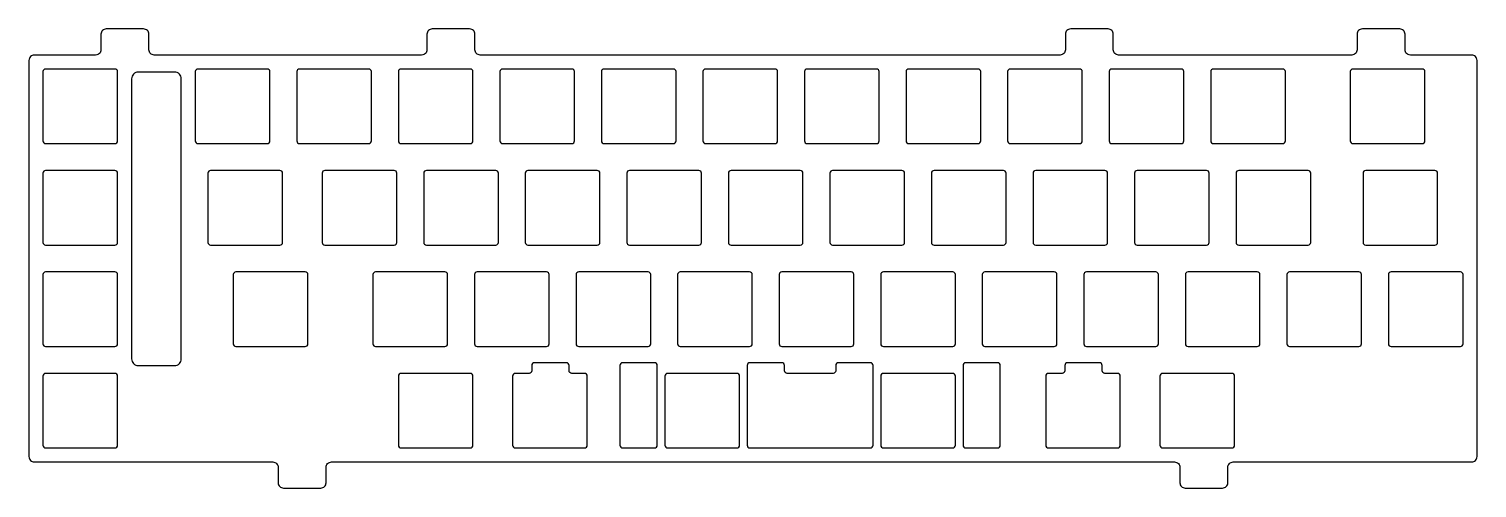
# Model space of a CAD drawing. Header units: millimetres. Extents: x 0 to 272, y -80 to 6.
import ezdxf

# ---------------------------------------------------------------- set-up
doc = ezdxf.new("R2010")
doc.units = ezdxf.units.MM
doc.layers.get('0').update_dxf_attribs({"linetype": 'CONTINUOUS'})

msp = doc.modelspace()

# ---------------------------------------------------------------- linework, layer by layer
for points in [[(258.05, 2.14), (258.05, 5.04, 0.414214), (257.05, 6.04), (250.05, 6.04, 0.414214), (249.05, 5.04), (249.05, 2.14, -0.414214), (248.05, 1.14), (204.33, 1.14, -0.414214), (203.33, 2.14), (203.33, 5.04, 0.414214), (202.33, 6.04), (195.33, 6.04, 0.414214), (194.33, 5.04), (194.33, 2.14, -0.414214), (193.33, 1.14), (84.57, 1.14, -0.414214), (83.57, 2.14), (83.57, 5.04, 0.414214), (82.57, 6.04), (75.57, 6.04, 0.414214), (74.57, 5.04), (74.57, 2.14, -0.414214), (73.57, 1.14), (23.41, 1.14, -0.414214), (22.41, 2.14), (22.41, 5.04, 0.414214), (21.41, 6.04), (14.41, 6.04, 0.414214), (13.41, 5.04), (13.41, 2.14, -0.414214), (12.41, 1.14), (0.9, 1.14, 0.414214), (-0.1, 0.14), (-0.1, -74.26, 0.414214), (0.9, -75.26), (45.64, -75.26, -0.414214), (46.64, -76.26), (46.64, -79.16, 0.414214), (47.64, -80.16), (54.64, -80.16, 0.414214), (55.64, -79.16), (55.64, -76.26, -0.414214), (56.64, -75.26), (214.82, -75.26, -0.414214), (215.82, -76.26), (215.82, -79.16, 0.414214), (216.82, -80.16), (223.82, -80.16, 0.414214), (224.82, -79.16), (224.82, -76.26, -0.414214), (225.82, -75.26), (270.56, -75.26, 0.414214), (271.56, -74.26), (271.56, 0.14, 0.414214), (270.56, 1.14), (259.05, 1.14, -0.414214)], [(2.52, -1.98), (2.52, -14.98, 0.414214), (3.02, -15.48), (16.02, -15.48, 0.414214), (16.52, -14.98), (16.52, -1.98, 0.414214), (16.02, -1.48), (3.02, -1.48, 0.414214)], [(28.48, -3.31, 0.414214), (27.23, -2.06), (20.4, -2.06, 0.414214), (19.15, -3.31), (19.15, -55.9, 0.414214), (20.4, -57.15), (27.23, -57.15, 0.414214), (28.48, -55.9)], [(44.6, -1.48), (31.6, -1.48, 0.414214), (31.1, -1.98), (31.1, -14.98, 0.414214), (31.6, -15.48), (44.6, -15.48, 0.414214), (45.1, -14.98), (45.1, -1.98, 0.414214)], [(63.65, -15.48, 0.414214), (64.15, -14.98), (64.15, -1.98, 0.414214), (63.65, -1.48), (50.65, -1.48, 0.414214), (50.15, -1.98), (50.15, -14.98, 0.414214), (50.65, -15.48)], [(83.2, -1.98, 0.414214), (82.7, -1.48), (69.7, -1.48, 0.414214), (69.2, -1.98), (69.2, -14.98, 0.414214), (69.7, -15.48), (82.7, -15.48, 0.414214), (83.2, -14.98)], [(88.25, -1.98), (88.25, -14.98, 0.414214), (88.75, -15.48), (101.75, -15.48, 0.414214), (102.25, -14.98), (102.25, -1.98, 0.414214), (101.75, -1.48), (88.75, -1.48, 0.414214)], [(107.3, -14.98, 0.414214), (107.8, -15.48), (120.8, -15.48, 0.414214), (121.3, -14.98), (121.3, -1.98, 0.414214), (120.8, -1.48), (107.8, -1.48, 0.414214), (107.3, -1.98)], [(126.85, -15.48), (139.85, -15.48, 0.414214), (140.35, -14.98), (140.35, -1.98, 0.414214), (139.85, -1.48), (126.85, -1.48, 0.414214), (126.35, -1.98), (126.35, -14.98, 0.414214)], [(158.9, -1.48), (145.9, -1.48, 0.414214), (145.4, -1.98), (145.4, -14.98, 0.414214), (145.9, -15.48), (158.9, -15.48, 0.414214), (159.4, -14.98), (159.4, -1.98, 0.414214)], [(178.45, -14.98), (178.45, -1.98, 0.414214), (177.95, -1.48), (164.95, -1.48, 0.414214), (164.45, -1.98), (164.45, -14.98, 0.414214), (164.95, -15.48), (177.95, -15.48, 0.414214)], [(184, -15.48), (197, -15.48, 0.414214), (197.5, -14.98), (197.5, -1.98, 0.414214), (197, -1.48), (184, -1.48, 0.414214), (183.5, -1.98), (183.5, -14.98, 0.414214)], [(203.05, -15.48), (216.05, -15.48, 0.414214), (216.55, -14.98), (216.55, -1.98, 0.414214), (216.05, -1.48), (203.05, -1.48, 0.414214), (202.55, -1.98), (202.55, -14.98, 0.414214)], [(235.1, -15.48, 0.414214), (235.6, -14.98), (235.6, -1.98, 0.414214), (235.1, -1.48), (222.1, -1.48, 0.414214), (221.6, -1.98), (221.6, -14.98, 0.414214), (222.1, -15.48)], [(247.79, -1.98), (247.79, -14.98, 0.414214), (248.29, -15.48), (261.29, -15.48, 0.414214), (261.79, -14.98), (261.79, -1.98, 0.414214), (261.29, -1.48), (248.29, -1.48, 0.414214)], [(16.02, -20.53), (3.02, -20.53, 0.414214), (2.52, -21.03), (2.52, -34.03, 0.414214), (3.02, -34.53), (16.02, -34.53, 0.414214), (16.52, -34.03), (16.52, -21.03, 0.414214)], [(47.48, -21.03, 0.414214), (46.98, -20.53), (33.98, -20.53, 0.414214), (33.48, -21.03), (33.48, -34.03, 0.414214), (33.98, -34.53), (46.98, -34.53, 0.414214), (47.48, -34.03)], [(55.41, -20.53, 0.414214), (54.91, -21.03), (54.91, -34.03, 0.414214), (55.41, -34.53), (68.41, -34.53, 0.414214), (68.91, -34.03), (68.91, -21.03, 0.414214), (68.41, -20.53)], [(87.96, -34.03), (87.96, -21.03, 0.414214), (87.46, -20.53), (74.46, -20.53, 0.414214), (73.96, -21.03), (73.96, -34.03, 0.414214), (74.46, -34.53), (87.46, -34.53, 0.414214)], [(106.51, -20.53), (93.51, -20.53, 0.414214), (93.01, -21.03), (93.01, -34.03, 0.414214), (93.51, -34.53), (106.51, -34.53, 0.414214), (107.01, -34.03), (107.01, -21.03, 0.414214)], [(112.06, -34.03, 0.414214), (112.56, -34.53), (125.56, -34.53, 0.414214), (126.06, -34.03), (126.06, -21.03, 0.414214), (125.56, -20.53), (112.56, -20.53, 0.414214), (112.06, -21.03)], [(144.61, -34.53, 0.414214), (145.11, -34.03), (145.11, -21.03, 0.414214), (144.61, -20.53), (131.61, -20.53, 0.414214), (131.11, -21.03), (131.11, -34.03, 0.414214), (131.61, -34.53)], [(150.16, -34.03, 0.414214), (150.66, -34.53), (163.66, -34.53, 0.414214), (164.16, -34.03), (164.16, -21.03, 0.414214), (163.66, -20.53), (150.66, -20.53, 0.414214), (150.16, -21.03)], [(169.21, -21.03), (169.21, -34.03, 0.414214), (169.71, -34.53), (182.71, -34.53, 0.414214), (183.21, -34.03), (183.21, -21.03, 0.414214), (182.71, -20.53), (169.71, -20.53, 0.414214)], [(188.76, -34.53), (201.76, -34.53, 0.414214), (202.26, -34.03), (202.26, -21.03, 0.414214), (201.76, -20.53), (188.76, -20.53, 0.414214), (188.26, -21.03), (188.26, -34.03, 0.414214)], [(221.31, -34.03), (221.31, -21.03, 0.414214), (220.81, -20.53), (207.81, -20.53, 0.414214), (207.31, -21.03), (207.31, -34.03, 0.414214), (207.81, -34.53), (220.81, -34.53, 0.414214)], [(226.86, -20.53, 0.414214), (226.36, -21.03), (226.36, -34.03, 0.414214), (226.86, -34.53), (239.86, -34.53, 0.414214), (240.36, -34.03), (240.36, -21.03, 0.414214), (239.86, -20.53)], [(264.17, -34.03), (264.17, -21.03, 0.414214), (263.67, -20.53), (250.67, -20.53, 0.414214), (250.17, -21.03), (250.17, -34.03, 0.414214), (250.67, -34.53), (263.67, -34.53, 0.414214)], [(3.02, -39.58, 0.414214), (2.52, -40.08), (2.52, -53.08, 0.414214), (3.02, -53.58), (16.02, -53.58, 0.414214), (16.52, -53.08), (16.52, -40.08, 0.414214), (16.02, -39.58)], [(38.24, -40.08), (38.24, -53.08, 0.414214), (38.74, -53.58), (51.74, -53.58, 0.414214), (52.24, -53.08), (52.24, -40.08, 0.414214), (51.74, -39.58), (38.74, -39.58, 0.414214)], [(78.44, -53.08), (78.44, -40.08, 0.414214), (77.94, -39.58), (64.94, -39.58, 0.414214), (64.44, -40.08), (64.44, -53.08, 0.414214), (64.94, -53.58), (77.94, -53.58, 0.414214)], [(96.99, -53.58, 0.414214), (97.49, -53.08), (97.49, -40.08, 0.414214), (96.99, -39.58), (83.99, -39.58, 0.414214), (83.49, -40.08), (83.49, -53.08, 0.414214), (83.99, -53.58)], [(116.04, -39.58), (103.04, -39.58, 0.414214), (102.54, -40.08), (102.54, -53.08, 0.414214), (103.04, -53.58), (116.04, -53.58, 0.414214), (116.54, -53.08), (116.54, -40.08, 0.414214)], [(135.59, -40.08, 0.414214), (135.09, -39.58), (122.09, -39.58, 0.414214), (121.59, -40.08), (121.59, -53.08, 0.414214), (122.09, -53.58), (135.09, -53.58, 0.414214), (135.59, -53.08)], [(141.14, -39.58, 0.414214), (140.64, -40.08), (140.64, -53.08, 0.414214), (141.14, -53.58), (154.14, -53.58, 0.414214), (154.64, -53.08), (154.64, -40.08, 0.414214), (154.14, -39.58)], [(173.19, -39.58), (160.19, -39.58, 0.414214), (159.69, -40.08), (159.69, -53.08, 0.414214), (160.19, -53.58), (173.19, -53.58, 0.414214), (173.69, -53.08), (173.69, -40.08, 0.414214)], [(179.24, -39.58, 0.414214), (178.74, -40.08), (178.74, -53.08, 0.414214), (179.24, -53.58), (192.24, -53.58, 0.414214), (192.74, -53.08), (192.74, -40.08, 0.414214), (192.24, -39.58)], [(211.29, -39.58), (198.29, -39.58, 0.414214), (197.79, -40.08), (197.79, -53.08, 0.414214), (198.29, -53.58), (211.29, -53.58, 0.414214), (211.79, -53.08), (211.79, -40.08, 0.414214)], [(230.34, -39.58), (217.34, -39.58, 0.414214), (216.84, -40.08), (216.84, -53.08, 0.414214), (217.34, -53.58), (230.34, -53.58, 0.414214), (230.84, -53.08), (230.84, -40.08, 0.414214)], [(236.39, -53.58), (249.39, -53.58, 0.414214), (249.89, -53.08), (249.89, -40.08, 0.414214), (249.39, -39.58), (236.39, -39.58, 0.414214), (235.89, -40.08), (235.89, -53.08, 0.414214)], [(268.44, -53.58, 0.414214), (268.94, -53.08), (268.94, -40.08, 0.414214), (268.44, -39.58), (255.44, -39.58, 0.414214), (254.94, -40.08), (254.94, -53.08, 0.414214), (255.44, -53.58)], [(93.73, -58.63), (91.13, -58.63, 0.414214), (90.63, -59.13), (90.63, -72.13, 0.414214), (91.13, -72.63), (104.13, -72.63, 0.414214), (104.63, -72.13), (104.63, -59.13, 0.414214), (104.13, -58.63), (101.73, -58.63, -0.414214), (101.23, -58.13), (101.23, -57.13, 0.414214), (100.73, -56.63), (94.73, -56.63, 0.414214), (94.23, -57.13), (94.23, -58.13, -0.414214)], [(111.27, -72.63), (117.27, -72.63, 0.414214), (117.77, -72.13), (117.77, -57.13, 0.414214), (117.27, -56.63), (111.27, -56.63, 0.414214), (110.77, -57.13), (110.77, -72.13, 0.414214)], [(141.14, -56.63), (135.14, -56.63, 0.414214), (134.64, -57.13), (134.64, -72.13, 0.414214), (135.14, -72.63), (157.75, -72.63, 0.414214), (158.25, -72.13), (158.25, -57.13, 0.414214), (157.75, -56.63), (151.75, -56.63, 0.414214), (151.25, -57.13), (151.25, -58.13, -0.414214), (150.75, -58.63), (142.14, -58.63, -0.414214), (141.64, -58.13), (141.64, -57.13, 0.414214)], [(175.13, -72.13, 0.414214), (175.63, -72.63), (181.63, -72.63, 0.414214), (182.13, -72.13), (182.13, -57.13, 0.414214), (181.63, -56.63), (175.63, -56.63, 0.414214), (175.13, -57.13)], [(194.73, -56.63, 0.414214), (194.23, -57.13), (194.23, -58.13, -0.414214), (193.73, -58.63), (191.14, -58.63, 0.414214), (190.64, -59.13), (190.64, -72.13, 0.414214), (191.14, -72.63), (204.14, -72.63, 0.414214), (204.64, -72.13), (204.64, -59.13, 0.414214), (204.14, -58.63), (201.73, -58.63, -0.414214), (201.23, -58.13), (201.23, -57.13, 0.414214), (200.73, -56.63)], [(16.02, -72.63, 0.414214), (16.52, -72.13), (16.52, -59.13, 0.414214), (16.02, -58.63), (3.02, -58.63, 0.414214), (2.52, -59.13), (2.52, -72.13, 0.414214), (3.02, -72.63)], [(69.7, -72.63), (82.7, -72.63, 0.414214), (83.2, -72.13), (83.2, -59.13, 0.414214), (82.7, -58.63), (69.7, -58.63, 0.414214), (69.2, -59.13), (69.2, -72.13, 0.414214)], [(132.71, -72.63, 0.414214), (133.21, -72.13), (133.21, -59.13, 0.414214), (132.71, -58.63), (119.71, -58.63, 0.414214), (119.21, -59.13), (119.21, -72.13, 0.414214), (119.71, -72.63)], [(173.19, -58.63), (160.19, -58.63, 0.414214), (159.69, -59.13), (159.69, -72.13, 0.414214), (160.19, -72.63), (173.19, -72.63, 0.414214), (173.69, -72.13), (173.69, -59.13, 0.414214)], [(212.07, -59.13), (212.07, -72.13, 0.414214), (212.57, -72.63), (225.57, -72.63, 0.414214), (226.07, -72.13), (226.07, -59.13, 0.414214), (225.57, -58.63), (212.57, -58.63, 0.414214)]]:
    msp.add_lwpolyline(points, format="xyb", close=True)

doc.saveas('drawing.dxf')
